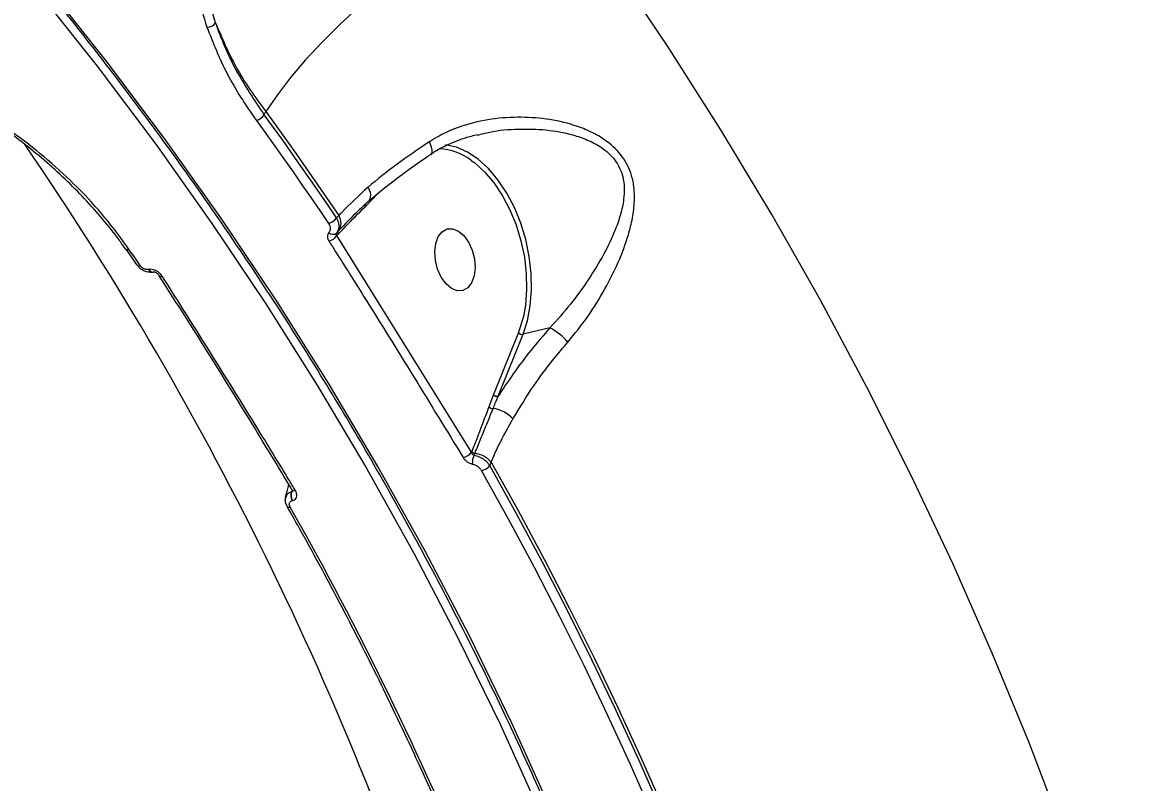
# Model space of a CAD drawing. Header units: millimetres. Extents: x -6028 to 5958, y -6064 to 4137.
# Drawn here: x 1152.5 to 1311.6, y -625.7 to -517.9 of the extents above; entities that cross this region are included whole.
import ezdxf

# ---------------------------------------------------------------- set-up
doc = ezdxf.new("R2010")
doc.units = ezdxf.units.MM
for name, color, linetype in [('DIKOM_ОБЪЕКТ', 7, 'Continuous'), ('DIKOM_РАЗМЕР_ЗОНА', 7, 'Continuous'), ('DIKOM_РАЗМЕР_ОБЪЕКТА', 7, 'Continuous')]:
    doc.layers.add(name, color=color, linetype=linetype)
doc.styles.add('style1', font='arial.ttf', dxfattribs={"width": 0.8})
doc.dimstyles.new('1-50', dxfattribs={"dimtxt": 300, "dimasz": 200, "dimexe": 100, "dimexo": 0, "dimgap": 100, "dimtad": 1, "dimtxsty": 'style1', "dimcen": 200, "dimclrd": 7, "dimclre": 7, "dimclrt": 7, "dimadec": 1, "dimazin": 2, "dimtfac": 1, "dimtmove": 0, "dimatfit": 2, "dimfxl": 0, "dimlwd": 25, "dimlwe": 18, "dimarcsym": 0})

# ---------------------------------------------------------------- blocks, each defined once
blk = doc.blocks.new('*D9')
at = {"layer": 'Defpoints', "color": 0, "transparency": 16777216}
for p in [(-6027.56, 1459.58), (4556.58, 1382.7), (4556.58, -5964.37)]:
    blk.add_point(p, dxfattribs=at)
at = {"layer": 'DIKOM_РАЗМЕР_ЗОНА', "color": 7, "lineweight": 18, "transparency": 16777216}
for p, q in [((-6027.56, 1459.58), (-6027.56, -6064.37)), ((4556.58, 1382.7), (4556.58, -6064.37))]:
    blk.add_line(p, q, dxfattribs=at)
at = {"layer": 'DIKOM_РАЗМЕР_ЗОНА', "color": 7, "lineweight": 25, "transparency": 16777216}
blk.add_line((-5827.56, -5964.37), (4356.58, -5964.37), dxfattribs=at)
at = {"layer": 'DIKOM_РАЗМЕР_ЗОНА', "color": 7, "transparency": 16777216}
for points in [[(-5827.56, -5931.03), (-5827.56, -5997.7), (-6027.56, -5964.37)], [(4356.58, -5931.03), (4356.58, -5997.7), (4556.58, -5964.37)]]:
    blk.add_solid(points, dxfattribs=at)
at = {"layer": 'DIKOM_РАЗМЕР_ЗОНА', "color": 7, "transparency": 16777216, "insert": (157.08, -5711.2), "char_height": 300, "attachment_point": 5, "style": 'style1'}
blk.add_mtext('10600', dxfattribs=at)
blk = doc.blocks.new('*D11')
at = {"layer": 'Defpoints', "color": 0, "transparency": 16777216}
for p in [(259.43, 2965.58), (1920.55, -3002.33), (4022.59, -3002.33)]:
    blk.add_point(p, dxfattribs=at)
at = {"layer": 'DIKOM_РАЗМЕР_ОБЪЕКТА', "color": 7, "lineweight": 18, "transparency": 16777216}
for p, q in [((259.43, 2965.58), (4122.59, 2965.58)), ((1920.55, -3002.33), (4122.59, -3002.33))]:
    blk.add_line(p, q, dxfattribs=at)
at = {"layer": 'DIKOM_РАЗМЕР_ОБЪЕКТА', "color": 7, "lineweight": 25, "transparency": 16777216}
blk.add_line((4022.59, 2765.58), (4022.59, -2802.33), dxfattribs=at)
at = {"layer": 'DIKOM_РАЗМЕР_ОБЪЕКТА', "color": 7, "transparency": 16777216}
for points in [[(3989.25, 2765.58), (4055.92, 2765.58), (4022.59, 2965.58)], [(3989.25, -2802.33), (4055.92, -2802.33), (4022.59, -3002.33)]]:
    blk.add_solid(points, dxfattribs=at)
at = {"layer": 'DIKOM_РАЗМЕР_ОБЪЕКТА', "color": 7, "transparency": 16777216, "insert": (3769.41, -24.42), "char_height": 300, "attachment_point": 5, "rotation": 90, "style": 'style1'}
blk.add_mtext('6000', dxfattribs=at)
blk = doc.blocks.new('*D12')
at = {"layer": 'Defpoints', "color": 0, "transparency": 16777216}
for p in [(3056.58, 1987.9), (-4027.97, 676.5), (3056.58, -3714.77)]:
    blk.add_point(p, dxfattribs=at)
at = {"layer": 'DIKOM_РАЗМЕР_ОБЪЕКТА', "color": 7, "lineweight": 18, "transparency": 16777216}
for p, q in [((3056.58, 1987.9), (3056.58, -3814.77)), ((-4027.97, 676.5), (-4027.97, -3814.77))]:
    blk.add_line(p, q, dxfattribs=at)
at = {"layer": 'DIKOM_РАЗМЕР_ОБЪЕКТА', "color": 7, "lineweight": 25, "transparency": 16777216}
blk.add_line((-3827.97, -3714.77), (2856.58, -3714.77), dxfattribs=at)
at = {"layer": 'DIKOM_РАЗМЕР_ОБЪЕКТА', "color": 7, "transparency": 16777216}
for points in [[(-3827.97, -3681.44), (-3827.97, -3748.11), (-4027.97, -3714.77)], [(2856.58, -3681.44), (2856.58, -3748.11), (3056.58, -3714.77)]]:
    blk.add_solid(points, dxfattribs=at)
at = {"layer": 'DIKOM_РАЗМЕР_ОБЪЕКТА', "color": 7, "transparency": 16777216, "insert": (20, -3461.6), "char_height": 300, "attachment_point": 5, "style": 'style1'}
blk.add_mtext('7100', dxfattribs=at)

msp = doc.modelspace()

# ---------------------------------------------------------------- linework, layer by layer
at = {"layer": 'DIKOM_ОБЪЕКТ', "color": 7, "linetype": 'Continuous', "lineweight": 15}
for p, q in [((1186.798, -531.019), (1187.037, -530.588)), ((1202.182, -542.956), (1202.813, -542.282)), ((1201.094, -544.06), (1202.182, -542.956)), ((1197.35, -545.32), (1197.04, -545.65)), ((1198.118, -546.675), (1197.29, -547.545)), ((1197.29, -547.545), (1197.051, -547.8)), ((1197.101, -548.159), (1197.27, -547.978)), ((1216.158, -578.87), (1197.101, -548.159)), ((1167.275, -550.117), (1167.269, -550.109)), ((1168.798, -552.346), (1167.275, -550.117)), ((1170.435, -552.962), (1170.415, -552.967)), ((1171.079, -553.326), (1171.05, -553.332)), ((1171.905, -553.815), (1171.915, -553.829)), ((1227.295, -561.231), (1223.483, -562.146)), ((1222.816, -561.915), (1219.29, -570.702)), ((1219.957, -570.933), (1223.483, -562.146)), ((1219.29, -570.702), (1218.635, -572.423)), ((1216.196, -578.776), (1216.158, -578.87)), ((1218.768, -580.762), (1218.974, -580.261)), ((1190.667, -584.468), (1190.694, -584.338)), ((1190.687, -584.463), (1190.667, -584.468)), ((1190.797, -584.221), (1190.687, -584.463)), ((1190.769, -585.728), (1190.789, -585.723))]:
    msp.add_line(p, q, dxfattribs=at)
at = {"layer": 'DIKOM_ОБЪЕКТ', "color": 7, "linetype": 'Continuous', "lineweight": 15, "flags": 128}
for points in [[(1136.434, -492.24), (1145.637, -502.661), (1154.54, -513.297), (1163.137, -524.141), (1171.423, -535.185), (1179.391, -546.422), (1187.037, -557.846), (1194.355, -569.449), (1201.341, -581.222), (1207.99, -593.159), (1214.299, -605.251), (1220.262, -617.491), (1225.876, -629.87), (1231.137, -642.381), (1236.041, -655.015), (1240.587, -667.764), (1244.769, -680.62), (1248.587, -693.574), (1252.037, -706.617), (1255.117, -719.742), (1257.824, -732.939), (1260.158, -746.2)], [(1261.909, -746.37), (1259.568, -733.069), (1256.852, -719.832), (1253.763, -706.667), (1250.303, -693.585), (1246.474, -680.592), (1242.279, -667.697), (1237.72, -654.91), (1232.8, -642.238), (1227.524, -629.689), (1221.893, -617.273), (1215.912, -604.996), (1209.584, -592.867), (1202.915, -580.894), (1195.908, -569.085), (1188.567, -557.448), (1180.898, -545.99), (1172.906, -534.718), (1164.596, -523.64), (1155.973, -512.764), (1147.043, -502.096), (1137.812, -491.644)], [(1228.054, -498.2), (1224.996, -499.501), (1221.862, -501.001), (1218.681, -502.686), (1215.481, -504.542), (1212.293, -506.551), (1209.145, -508.696), (1206.066, -510.955), (1203.084, -513.31), (1200.226, -515.738), (1197.519, -518.217), (1194.986, -520.725), (1192.651, -523.239), (1190.535, -525.736), (1188.659, -528.193), (1187.037, -530.588)], [(1312.964, -672.487), (1309.045, -659.258), (1304.785, -646.12), (1300.186, -633.082), (1295.249, -620.15), (1289.979, -607.331), (1284.378, -594.632), (1278.449, -582.061), (1272.195, -569.625), (1265.619, -557.329), (1258.726, -545.181), (1251.519, -533.188), (1244.002, -521.356), (1236.179, -509.691), (1228.054, -498.2)], [(1197.04, -545.65), (1195.789, -543.804), (1194.529, -541.964), (1193.261, -540.128), (1191.985, -538.296), (1190.701, -536.47), (1189.408, -534.648), (1188.107, -532.831), (1186.798, -531.019)], [(1187.037, -530.588), (1188.355, -532.412), (1189.665, -534.242), (1190.967, -536.076), (1192.26, -537.915), (1193.545, -539.759), (1194.822, -541.608), (1196.09, -543.462), (1197.35, -545.32)], [(1185.698, -531.857), (1187.004, -533.664), (1188.301, -535.477), (1189.591, -537.295), (1190.873, -539.117), (1192.146, -540.944), (1193.411, -542.776), (1194.668, -544.613), (1195.917, -546.455)], [(1210.161, -534.873), (1210.338, -535.271), (1210.465, -535.643), (1210.538, -535.978), (1210.554, -536.263), (1210.512, -536.487), (1210.414, -536.643), (1210.374, -536.676)], [(1223.483, -562.146), (1224.105, -560.226), (1224.51, -558.115), (1224.69, -555.859), (1224.64, -553.507), (1224.362, -551.111), (1223.862, -548.723), (1223.15, -546.395), (1222.243, -544.179), (1221.16, -542.123), (1219.925, -540.272), (1218.565, -538.666), (1217.109, -537.341), (1215.59, -536.326), (1214.041, -535.643), (1212.497, -535.306)], [(1216.146, -537.497), (1216.635, -537.862), (1218.047, -539.147), (1219.366, -540.704), (1220.564, -542.499), (1221.614, -544.493), (1222.493, -546.642), (1223.183, -548.899), (1223.668, -551.215), (1223.938, -553.538), (1223.986, -555.819), (1223.812, -558.007), (1223.524, -559.618)], [(1201.515, -541.279), (1201.681, -541.652), (1201.79, -542.022), (1201.84, -542.375), (1201.829, -542.701), (1201.757, -542.99), (1201.627, -543.234), (1201.481, -543.393)], [(1211.891, -554.061), (1211.376, -552.93), (1211.06, -551.689), (1210.968, -550.439), (1211.107, -549.281), (1211.467, -548.309), (1212.018, -547.602), (1212.715, -547.217), (1213.502, -547.186), (1214.316, -547.51), (1215.09, -548.163), (1215.762, -549.093), (1216.277, -550.225), (1216.593, -551.466), (1216.685, -552.716), (1216.546, -553.873), (1216.186, -554.845), (1215.635, -555.552), (1214.938, -555.937), (1214.15, -555.969), (1213.337, -555.645), (1212.563, -554.991), (1211.891, -554.061)], [(1167.672, -550.167), (1167.555, -550.19), (1167.453, -550.195), (1167.369, -550.181), (1167.306, -550.15), (1167.275, -550.117)], [(1169.197, -552.398), (1169.007, -552.118), (1168.817, -551.839), (1168.627, -551.56), (1168.436, -551.281), (1168.246, -551.002), (1168.055, -550.724), (1167.864, -550.445), (1167.672, -550.167)], [(1223.524, -559.618), (1223.419, -560.054), (1222.816, -561.915)], [(1218.974, -580.261), (1222.784, -587.122), (1226.485, -594.033), (1230.076, -600.993), (1233.557, -608.001), (1236.927, -615.054), (1240.184, -622.153), (1243.329, -629.294), (1246.361, -636.477)], [(1217.596, -581.488), (1221.377, -588.301), (1225.05, -595.163), (1228.615, -602.073), (1232.07, -609.03), (1235.415, -616.032), (1238.65, -623.078), (1241.774, -630.168), (1244.786, -637.298)], [(1246.018, -636.696), (1243, -629.55), (1239.869, -622.445), (1236.627, -615.383), (1233.274, -608.365), (1229.811, -601.392), (1226.239, -594.467), (1222.557, -587.589), (1218.768, -580.762)]]:
    msp.add_lwpolyline(points, dxfattribs=at)
at = {"layer": 'DIKOM_ОБЪЕКТ', "color": 7, "linetype": 'Continuous', "lineweight": 15}
for centre, radius, start, end in [((1178.683, -517.077), 1.536, 269.36419, 322.31016), ((1184.903, -529.669), 2.327, 289.97774, 324.54642), ((766.277, -800.294), 468.727, 17.3566, 34.44534), ((1211.238, -543.973), 8.125, 52.83883, 87.4898), ((1201.518, -543.841), 0.477, 174.85681, 207.30099), ((1195.761, -546.391), 1.916, 322.94845, 33.96532), ((1195.211, -544.282), 2.285, 288.00885, 323.2152), ((1196.55, -547.119), 0.846, 224.765, 306.38398), ((1195.36, -546.834), 2.188, 285.8591, 322.73851), ((1197.591, -547.776), 0.38, 142.58415, 212.18796), ((1169.039, -552.051), 0.38, 230.68046, 294.57257), ((1171.004, -552.676), 0.657, 206.3149, 274.77287), ((1171.022, -552.673), 0.654, 206.22681, 275.59218), ((1172.169, -553.52), 0.4, 230.41182, 292.76715), ((1222.916, -569.367), 9.24, 41.4909, 61.71465), ((1223.36, -561.42), 0.736, 222.29443, 279.58898), ((1219.834, -570.207), 0.736, 222.29106, 279.59235), ((1219.188, -571.875), 0.778, 224.74435, 273.75554), ((1218.554, -577.327), 4.725, 42.27131, 81.66088), ((1214.38, -577.41), 2.301, 285.63319, 320.60984), ((1216.756, -578.253), 0.766, 223.04341, 262.21653), ((1218.887, -580.419), 2.602, 154.77465, 182.59337), ((1216.114, -582.798), 3.823, 41.57054, 81.89894), ((1217.085, -579.355), 2.194, 283.47766, 320.10314), ((1191.973, -584.996), 1.409, 157.99954, 211.28374), ((1191.994, -584.991), 1.409, 157.99772, 211.28267), ((1191.042, -583.909), 0.395, 230.90774, 293.60377), ((1190.332, -586.254), 0.411, 226.7509, 289.83702), ((770.567, -824.354), 482.522, 22.43423, 29.51478)]:
    msp.add_arc(centre, radius, start, end, dxfattribs=at)
for points, knots in [([(1193.184, -480.913), (1191.723, -481.779), (1188.912, -483.446), (1185.397, -486.436), (1182.465, -489.651), (1180.09, -493.18), (1178.313, -496.984), (1177.136, -501.02), (1176.566, -505.243), (1176.641, -509.615), (1177.279, -514.085), (1178.204, -517.106), (1178.666, -518.613)], [0, 0, 0, 0, 0.10708357, 0.20597334, 0.30518576, 0.40407649, 0.50333556, 0.60291727, 0.70217835, 0.80134738, 0.90083426, 1, 1, 1, 1]), ([(1261.386, -746.094), (1261.033, -743.968), (1260.011, -737.801), (1258.081, -727.627), (1255.494, -715.597), (1252.593, -703.631), (1249.387, -691.733), (1245.873, -679.91), (1242.056, -668.17), (1237.937, -656.518), (1233.519, -644.961), (1228.803, -633.504), (1223.793, -622.155), (1218.491, -610.919), (1212.899, -599.803), (1207.022, -588.813), (1200.862, -577.953), (1194.423, -567.232), (1187.708, -556.653), (1180.72, -546.224), (1173.464, -535.949), (1165.944, -525.835), (1158.164, -515.886), (1150.124, -506.111), (1143.182, -498.055), (1138.888, -493.284), (1137.428, -491.662)], [0, 0, 0, 0, 0.0228178, 0.0662199, 0.1096225, 0.1530249, 0.1964274, 0.2398294, 0.2832317, 0.3266334, 0.3700355, 0.4134368, 0.4568382, 0.5002394, 0.5436402, 0.5870409, 0.6304411, 0.6738412, 0.7172409, 0.7606405, 0.8040401, 0.8474388, 0.8908377, 0.9342362, 0.9776342, 1, 1, 1, 1]), ([(1262.195, -748.161), (1266.22, -748.525), (1277.144, -749.513), (1295.475, -750.648), (1317.272, -751.409), (1339.548, -751.581), (1362.189, -751.174), (1385.092, -750.186), (1408.187, -748.614), (1431.44, -746.451), (1454.809, -743.711), (1478.22, -740.408), (1501.564, -736.559), (1524.733, -732.18), (1547.651, -727.28), (1570.276, -721.857), (1592.576, -715.931), (1614.484, -709.523), (1635.9, -702.666), (1656.721, -695.39), (1676.879, -687.714), (1696.325, -679.643), (1715.042, -671.198), (1732.977, -662.409), (1750.049, -653.317), (1766.177, -643.964), (1781.301, -634.377), (1795.376, -624.568), (1808.399, -614.557), (1820.34, -604.377), (1831.144, -594.075), (1840.76, -583.7), (1848.751, -573.769), (1855.299, -564.298), (1860.591, -555.298), (1864.944, -546.302), (1868.342, -537.352), (1870.759, -528.527), (1872.189, -519.85), (1872.672, -512.212), (1872.43, -507.488), (1872.331, -505.563)], [0, 0, 0, 0, 0.0156528, 0.0424899, 0.0694116, 0.0963763, 0.123341, 0.1502627, 0.1770999, 0.2039369, 0.2308585, 0.2578233, 0.284788, 0.3117097, 0.3385468, 0.3653839, 0.3923055, 0.4192703, 0.446235, 0.4731567, 0.4999938, 0.5268308, 0.5537525, 0.5807172, 0.607682, 0.6346036, 0.6614407, 0.6882777, 0.7151993, 0.7421642, 0.7691288, 0.7960504, 0.8228874, 0.8459665, 0.8691683, 0.8923974, 0.9156265, 0.938828, 0.9615882, 0.9843481, 1, 1, 1, 1]), ([(1179.898, -518.016), (1179.263, -515.829), (1178.299, -512.515), (1177.872, -508.468), (1177.909, -506.616), (1177.924, -505.842)], [0, 0, 0, 0, 0.5304933, 0.8036783, 1, 1, 1, 1]), ([(1179.898, -518.016), (1180.795, -520.12), (1182.153, -523.306), (1184.741, -527.492), (1186.272, -529.556), (1187.037, -530.588)], [0, 0, 0, 0, 0.4927791, 0.7463919, 1, 1, 1, 1]), ([(1186.798, -531.019), (1185.395, -528.921), (1183.269, -525.744), (1181.147, -521.361), (1180.314, -519.131), (1179.898, -518.016)], [0, 0, 0, 0, 0.4928115, 0.7464085, 1, 1, 1, 1]), ([(1167.672, -550.167), (1166.558, -548.638), (1164.328, -545.58), (1160.418, -541.331), (1156.194, -537.412), (1151.708, -533.86), (1146.952, -530.632), (1141.98, -527.776), (1136.873, -525.304), (1131.7, -523.236), (1126.536, -521.601), (1121.454, -520.393), (1116.552, -519.617), (1111.912, -519.285), (1107.545, -519.331), (1104.914, -519.697), (1103.601, -519.88)], [0, 0, 0, 0, 0.0751066, 0.1502151, 0.2212821, 0.2925772, 0.3636451, 0.4347701, 0.5061243, 0.5772485, 0.6483404, 0.7196586, 0.7907505, 0.8604283, 0.9303199, 1, 1, 1, 1]), ([(1167.188, -550.156), (1166.87, -549.691), (1165.863, -548.218), (1163.913, -545.801), (1161.363, -542.918), (1158.587, -540.126), (1155.625, -537.447), (1152.504, -534.908), (1149.255, -532.535), (1145.911, -530.348), (1142.505, -528.364), (1139.064, -526.598), (1135.605, -525.05), (1132.131, -523.695), (1128.634, -522.529), (1125.121, -521.552), (1121.623, -520.772), (1118.171, -520.195), (1114.804, -519.828), (1111.552, -519.668), (1108.471, -519.731), (1106.202, -519.895), (1105.035, -520.102), (1104.765, -520.15)], [0, 0, 0, 0, 0.023225, 0.0736098, 0.1244939, 0.1757418, 0.2271808, 0.2785895, 0.3297455, 0.3804801, 0.4306631, 0.4802102, 0.5290978, 0.5779313, 0.6274082, 0.6775569, 0.7282807, 0.779439, 0.8308632, 0.8823551, 0.9336713, 0.9846485, 1, 1, 1, 1]), ([(1178.666, -518.613), (1179.541, -520.823), (1180.868, -524.169), (1183.423, -528.582), (1184.94, -530.765), (1185.698, -531.857)], [0, 0, 0, 0, 0.4927695, 0.746382, 1, 1, 1, 1]), ([(1869.821, -528.624), (1869.762, -528.937), (1869.072, -532.606), (1866.527, -539.833), (1862.055, -550.279), (1856.088, -560.881), (1848.93, -571.389), (1840.59, -581.773), (1831.156, -592.003), (1820.472, -602.244), (1808.523, -612.461), (1795.319, -622.617), (1781.151, -632.489), (1766.092, -642.05), (1750.229, -651.278), (1733.305, -660.326), (1715.334, -669.152), (1696.353, -677.721), (1677.01, -685.748), (1657.418, -693.23), (1637.685, -700.18), (1617.256, -706.801), (1596.168, -713.057), (1574.475, -718.92), (1552.354, -724.336), (1529.864, -729.279), (1507.074, -733.732), (1483.908, -737.702), (1460.43, -741.155), (1436.717, -744.066), (1413.291, -746.37), (1390.226, -748.075), (1367.584, -749.199), (1345, -749.76), (1322.551, -749.735), (1300.334, -749.097), (1280.085, -747.978), (1267.483, -746.863), (1261.909, -746.37)], [0, 0, 0, 0, 0.0026547, 0.0310512, 0.0602728, 0.0895179, 0.1187392, 0.1471356, 0.175554, 0.2039507, 0.2331719, 0.2624172, 0.2916385, 0.320035, 0.3484534, 0.3768499, 0.4060713, 0.4353165, 0.4645379, 0.4919119, 0.5193056, 0.5466797, 0.57479, 0.6029214, 0.6310317, 0.6594283, 0.6878468, 0.7162434, 0.7454648, 0.77471, 0.8039315, 0.832328, 0.8607465, 0.8891431, 0.9183645, 0.9476098, 0.9768312, 1, 1, 1, 1]), ([(1869.862, -528.938), (1869.741, -529.478), (1869.247, -531.685), (1868.063, -535.583), (1866.307, -540.626), (1864.22, -545.688), (1861.829, -550.766), (1859.126, -555.863), (1856.113, -560.981), (1852.785, -566.12), (1849.147, -571.277), (1845.21, -576.435), (1840.988, -581.573), (1836.495, -586.675), (1831.734, -591.739), (1826.702, -596.767), (1821.4, -601.761), (1815.826, -606.724), (1809.979, -611.656), (1803.858, -616.558), (1797.46, -621.432), (1790.782, -626.28), (1783.826, -631.102), (1776.607, -635.885), (1769.156, -640.609), (1761.499, -645.257), (1753.646, -649.823), (1745.595, -654.31), (1737.341, -658.72), (1728.884, -663.054), (1720.22, -667.315), (1711.349, -671.503), (1702.266, -675.619), (1692.968, -679.665), (1683.453, -683.641), (1673.738, -687.54), (1663.865, -691.345), (1653.869, -695.042), (1643.766, -698.624), (1633.547, -702.097), (1623.211, -705.46), (1612.758, -708.715), (1602.187, -711.861), (1591.501, -714.898), (1580.698, -717.825), (1569.779, -720.643), (1558.742, -723.352), (1547.599, -725.949), (1536.381, -728.427), (1525.122, -730.778), (1513.845, -732.996), (1502.555, -735.081), (1491.25, -737.034), (1479.932, -738.856), (1468.598, -740.545), (1457.25, -742.102), (1445.889, -743.527), (1434.514, -744.821), (1423.125, -745.981), (1411.728, -747.009), (1400.347, -747.902), (1389.021, -748.656), (1377.777, -749.269), (1366.626, -749.741), (1355.564, -750.072), (1344.593, -750.264), (1333.71, -750.315), (1322.918, -750.226), (1312.215, -749.997), (1301.604, -749.628), (1291.082, -749.119), (1280.657, -748.465), (1271.041, -747.742), (1264.97, -747.172), (1262.287, -746.92)], [0, 0, 0, 0, 0.004518, 0.0184687, 0.0324104, 0.0463585, 0.0603234, 0.0743202, 0.0883637, 0.1024689, 0.1166507, 0.1308769, 0.1450498, 0.1591519, 0.1732005, 0.1872109, 0.2011992, 0.2151805, 0.2291698, 0.2431786, 0.2572225, 0.2713175, 0.2854794, 0.2997038, 0.3139069, 0.3280253, 0.3420835, 0.3560977, 0.3700836, 0.3840574, 0.3980348, 0.4120273, 0.42605, 0.4401191, 0.4542505, 0.4684558, 0.4826627, 0.4967713, 0.5108346, 0.5248637, 0.5388701, 0.5528653, 0.5668606, 0.580865, 0.5948886, 0.6089426, 0.6230383, 0.637187, 0.651354, 0.6654785, 0.6795547, 0.6935938, 0.7076073, 0.7216062, 0.7356021, 0.7496049, 0.7636233, 0.7776687, 0.7917523, 0.8058854, 0.8200563, 0.8342012, 0.8482911, 0.8623412, 0.8763626, 0.8903665, 0.9043643, 0.9183669, 0.9323818, 0.9464205, 0.9604939, 0.9746134, 0.9887818, 1, 1, 1, 1]), ([(1229.837, -563.246), (1230.798, -562.063), (1232.72, -559.694), (1235.09, -555.825), (1237.047, -551.945), (1238.311, -548.563), (1239.033, -545.662), (1239.305, -543.44), (1239.254, -541.418), (1238.844, -539.253), (1237.689, -536.879), (1235.643, -534.897), (1233.402, -533.553), (1230.69, -532.434), (1227.27, -531.613), (1223.151, -531.288), (1218.989, -531.554), (1215.385, -532.382), (1212.428, -533.516), (1210.917, -534.421), (1210.161, -534.873)], [0, 0, 0, 0, 0.075448, 0.1510298, 0.2213856, 0.2917228, 0.334658, 0.3775439, 0.4104251, 0.4432572, 0.4962478, 0.5490783, 0.5889868, 0.6289734, 0.6969436, 0.7650073, 0.8363491, 0.907629, 0.9538267, 1, 1, 1, 1]), ([(1217.047, -533.871), (1216.444, -534.015), (1214.984, -534.363), (1212.861, -535.25), (1211.233, -536.053), (1210.493, -536.613), (1210.394, -536.688)], [0, 0, 0, 0, 0.2510561, 0.6082642, 0.9476378, 1, 1, 1, 1]), ([(1217.057, -533.912), (1217.612, -533.759), (1219.483, -533.245), (1222.753, -532.998), (1226.732, -533.082), (1230.027, -533.676), (1232.638, -534.563), (1234.746, -535.662), (1236.654, -537.362), (1237.629, -539.474), (1237.864, -541.388), (1237.76, -543.201), (1237.327, -545.19), (1236.402, -547.817), (1234.934, -550.878), (1232.778, -554.407), (1230.258, -557.94), (1228.282, -560.135), (1227.295, -561.231)], [0, 0, 0, 0, 0.0357607, 0.1205152, 0.2000836, 0.2795161, 0.3244836, 0.3693222, 0.4265074, 0.4834043, 0.5196752, 0.5560371, 0.6052698, 0.6545726, 0.73754, 0.820543, 0.9103445, 1, 1, 1, 1]), ([(1210.161, -534.873), (1208.605, -535.93), (1205.457, -538.069), (1202.839, -540.201), (1201.515, -541.279)], [0, 0, 0, 0, 0.4942379, 1, 1, 1, 1]), ([(1210.375, -536.678), (1210.251, -536.76), (1209.186, -537.469), (1207.274, -538.82), (1204.736, -540.718), (1202.815, -542.247), (1201.801, -543.127), (1201.5, -543.389)], [0, 0, 0, 0, 0.0370455, 0.3182297, 0.5996197, 0.8809837, 1, 1, 1, 1]), ([(1201.515, -541.279), (1200.207, -542.501), (1198.724, -543.887), (1197.495, -545.169), (1197.35, -545.32)], [0, 0, 0, 0, 0.8821592, 1, 1, 1, 1]), ([(1201.482, -543.393), (1200.877, -543.937), (1199.584, -545.101), (1198.476, -546.285), (1197.886, -546.915)], [0, 0, 0, 0, 0.4678004, 1, 1, 1, 1]), ([(1197.27, -547.978), (1197.603, -547.624), (1198.863, -546.287), (1200.149, -545.004), (1201.094, -544.06)], [0, 0, 0, 0, 0.2647033, 1, 1, 1, 1]), ([(1195.917, -546.455), (1195.993, -546.59), (1196.144, -546.86), (1196.176, -547.268), (1196.084, -547.551), (1195.978, -547.679), (1195.949, -547.714)], [0, 0, 0, 0, 0.2969327, 0.5940547, 0.8895019, 1, 1, 1, 1]), ([(1197.051, -547.8), (1197.1, -547.741), (1197.278, -547.525), (1197.437, -547.046), (1197.399, -546.349), (1197.16, -545.883), (1197.04, -545.65)], [0, 0, 0, 0, 0.1105975, 0.4063309, 0.7034778, 1, 1, 1, 1]), ([(1195.949, -547.714), (1195.927, -547.74), (1195.826, -547.859), (1195.727, -548.125), (1195.744, -548.53), (1195.886, -548.803), (1195.958, -548.939)], [0, 0, 0, 0, 0.085592, 0.3893334, 0.6947749, 1, 1, 1, 1]), ([(1197.101, -548.159), (1197.07, -548.121), (1197.01, -548.046), (1196.987, -547.927), (1197.012, -547.846), (1197.044, -547.808), (1197.051, -547.8)], [0, 0, 0, 0, 0.3129226, 0.6197684, 0.9172241, 1, 1, 1, 1]), ([(1195.958, -548.939), (1196.287, -549.457), (1197.932, -552.047), (1204.338, -562.191), (1210.314, -571.964), (1215, -579.626)], [0, 0, 0, 0, 0.0512222, 0.2561252, 1, 1, 1, 1]), ([(1171.06, -553.33), (1171.058, -553.33), (1170.872, -553.404), (1170.433, -553.378), (1169.782, -553.212), (1169.184, -552.845), (1168.931, -552.49), (1168.821, -552.335)], [0, 0, 0, 0, 0.0015404, 0.2378155, 0.4996018, 0.7819942, 1, 1, 1, 1]), ([(1170.415, -552.967), (1170.402, -552.97), (1170.305, -552.989), (1170.101, -552.989), (1169.839, -552.914), (1169.587, -552.785), (1169.368, -552.619), (1169.25, -552.466), (1169.197, -552.398)], [0, 0, 0, 0, 0.0339923, 0.2522703, 0.4705281, 0.5979653, 0.8193398, 1, 1, 1, 1]), ([(1172.324, -553.889), (1172.226, -553.758), (1172.029, -553.496), (1171.601, -553.184), (1171.138, -552.983), (1170.733, -552.917), (1170.518, -552.95), (1170.435, -552.962)], [0, 0, 0, 0, 0.2182418, 0.4367497, 0.6530141, 0.8657214, 1, 1, 1, 1]), ([(1171.902, -553.815), (1171.896, -553.805), (1171.869, -553.755), (1171.768, -553.64), (1171.607, -553.506), (1171.429, -553.403), (1171.266, -553.343), (1171.139, -553.32), (1171.079, -553.327), (1171.086, -553.324), (1171.088, -553.324)], [0, 0, 0, 0, 0.0430674, 0.196615, 0.3569395, 0.5151171, 0.6496605, 0.7895537, 0.9411372, 1, 1, 1, 1]), ([(1190.771, -584.228), (1188.732, -580.853), (1183.771, -572.64), (1177.469, -562.52), (1173.17, -555.833), (1171.89, -553.843)], [0, 0, 0, 0, 0.3288035, 0.8001983, 1, 1, 1, 1]), ([(1191.2, -584.271), (1190.88, -583.74), (1189.276, -581.088), (1183.052, -570.862), (1177.032, -561.337), (1172.324, -553.889)], [0, 0, 0, 0, 0.0517109, 0.2585528, 1, 1, 1, 1]), ([(1227.295, -561.231), (1226.376, -562.294), (1224.53, -564.432), (1222.074, -567.687), (1220.653, -569.866), (1219.957, -570.933)], [0, 0, 0, 0, 0.33575977, 0.67475766, 1, 1, 1, 1]), ([(1222.05, -574.148), (1222.993, -572.583), (1224.718, -569.716), (1227.442, -566.07), (1229.17, -564.032), (1229.837, -563.246)], [0, 0, 0, 0, 0.4251183, 0.7780856, 1, 1, 1, 1]), ([(1219.239, -572.652), (1219.341, -572.397), (1219.574, -571.819), (1219.82, -571.251), (1219.957, -570.933)], [0, 0, 0, 0, 0.4403562, 1, 1, 1, 1]), ([(1218.635, -572.423), (1218.405, -573.047), (1217.615, -575.19), (1216.785, -577.289), (1216.196, -578.776)], [0, 0, 0, 0, 0.2911683, 1, 1, 1, 1]), ([(1211.731, -661.796), (1206.718, -660.692), (1196.693, -658.482), (1182.362, -654.657), (1168.592, -650.462), (1155.012, -645.707), (1141.78, -640.379), (1129.041, -634.448), (1117.153, -628.048), (1106.199, -621.183), (1096.25, -613.868), (1087.618, -606.347), (1080.28, -598.667), (1074.135, -590.883), (1069.146, -582.762), (1066.074, -576.782), (1065.023, -573.435), (1064.882, -572.984)], [0, 0, 0, 0, 0.0651485, 0.1302971, 0.1960938, 0.2618902, 0.3346275, 0.4074204, 0.4801561, 0.5550362, 0.6299788, 0.7048574, 0.7753064, 0.8458078, 0.9162554, 0.9887358, 1, 1, 1, 1]), ([(1216.652, -579.013), (1216.752, -578.765), (1217.249, -577.53), (1218.111, -575.426), (1218.881, -573.533), (1219.239, -572.652)], [0, 0, 0, 0, 0.1178918, 0.5894703, 1, 1, 1, 1]), ([(1218.974, -580.261), (1219.063, -580.039), (1219.518, -578.916), (1220.492, -576.907), (1221.529, -575.07), (1222.05, -574.148)], [0, 0, 0, 0, 0.1088821, 0.5528021, 1, 1, 1, 1]), ([(1216.533, -579.31), (1216.483, -579.287), (1216.382, -579.239), (1216.258, -579.096), (1216.19, -578.966), (1216.164, -578.887), (1216.158, -578.87)], [0, 0, 0, 0, 0.2863475, 0.5897504, 0.9136471, 1, 1, 1, 1]), ([(1215, -579.626), (1215.022, -579.661), (1215.13, -579.831), (1215.39, -580.11), (1215.819, -580.402), (1216.131, -580.492), (1216.287, -580.537)], [0, 0, 0, 0, 0.0810895, 0.3908778, 0.6951982, 1, 1, 1, 1]), ([(1216.533, -579.31), (1216.552, -579.262), (1216.592, -579.163), (1216.632, -579.063), (1216.652, -579.013)], [0, 0, 0, 0, 0.4877394, 1, 1, 1, 1]), ([(1218.768, -580.762), (1218.715, -580.686), (1218.517, -580.403), (1218.047, -579.958), (1217.318, -579.513), (1216.795, -579.378), (1216.533, -579.31)], [0, 0, 0, 0, 0.109197, 0.4079076, 0.7031131, 1, 1, 1, 1]), ([(1216.287, -580.537), (1216.443, -580.582), (1216.755, -580.672), (1217.182, -580.963), (1217.454, -581.254), (1217.566, -581.439), (1217.596, -581.488)], [0, 0, 0, 0, 0.2954513, 0.5903465, 0.8901514, 1, 1, 1, 1]), ([(1189.794, -585.255), (1189.955, -584.712), (1190.145, -584.071), (1190.244, -583.475), (1190.259, -583.384)], [0, 0, 0, 0, 0.847002, 1, 1, 1, 1]), ([(1190.059, -586.547), (1189.971, -586.359), (1189.796, -585.988), (1189.759, -585.511), (1189.853, -585.282), (1189.871, -585.237)], [0, 0, 0, 0, 0.4515447, 0.8928451, 1, 1, 1, 1]), ([(1190.667, -584.468), (1190.514, -584.529), (1190.194, -584.658), (1189.933, -584.964), (1189.869, -585.195), (1189.848, -585.271)], [0, 0, 0, 0, 0.37844832, 0.79621613, 1, 1, 1, 1]), ([(1190.852, -584.358), (1190.824, -584.39), (1190.778, -584.443), (1190.713, -584.458), (1190.687, -584.463)], [0, 0, 0, 0, 0.6138147, 1, 1, 1, 1]), ([(1190.858, -584.371), (1190.858, -584.375), (1190.858, -584.385), (1190.847, -584.325), (1190.817, -584.249), (1190.783, -584.2), (1190.781, -584.197)], [0, 0, 0, 0, 0.1945054, 0.5830776, 0.97817, 1, 1, 1, 1]), ([(1190.789, -585.723), (1190.867, -585.701), (1191.066, -585.644), (1191.301, -585.437), (1191.431, -585.101), (1191.411, -584.692), (1191.27, -584.411), (1191.2, -584.271)], [0, 0, 0, 0, 0.134307, 0.3470248, 0.5632375, 0.7817168, 1, 1, 1, 1]), ([(1216.12, -640.064), (1215.295, -638.087), (1212.9, -632.35), (1208.711, -622.934), (1203.459, -611.858), (1197.912, -600.906), (1193.39, -592.492), (1190.714, -587.733), (1190.05, -586.552)], [0, 0, 0, 0, 0.1082647, 0.3141953, 0.5201273, 0.7260598, 0.931991, 1, 1, 1, 1]), ([(1190.472, -586.641), (1190.471, -586.639), (1190.421, -586.549), (1190.35, -586.368), (1190.343, -586.145), (1190.408, -585.953), (1190.538, -585.801), (1190.694, -585.751), (1190.769, -585.728)], [0, 0, 0, 0, 0.00423798, 0.21978355, 0.43548867, 0.56819967, 0.79374613, 1, 1, 1, 1])]:
    msp.add_open_spline(points, degree=3, knots=knots, dxfattribs=at)

# ---------------------------------------------------------------- dimensions: what is measured, and where the dimension line sits
at = {"layer": 'DIKOM_РАЗМЕР_ЗОНА'}
dim = msp.add_linear_dim(base=(4556.575, -5964.368), p1=(-6027.562, 1459.576), p2=(4556.575, 1382.704), text='10600', dimstyle='1-50', dxfattribs=at)
dim.commit()
dim.dimension.update_dxf_attribs({"geometry": '*D9', "text_midpoint": (157.08, -5964.368), "dimtype": 160})
at = {"layer": 'DIKOM_РАЗМЕР_ОБЪЕКТА'}
dim = msp.add_linear_dim(base=(4022.586, -3002.33), p1=(259.433, 2965.575), p2=(1920.546, -3002.33), angle=90, text='6000', dimstyle='1-50', dxfattribs=at)
dim.commit()
dim.dimension.update_dxf_attribs({"geometry": '*D11', "text_midpoint": (4022.586, -24.423), "dimtype": 160})
dim = msp.add_linear_dim(base=(3056.575, -3714.774), p1=(-4027.972, 676.501), p2=(3056.575, 1987.897), text='7100', dimstyle='1-50', dxfattribs=at)
dim.commit()
dim.dimension.update_dxf_attribs({"geometry": '*D12', "text_midpoint": (20, -3714.774), "dimtype": 160})

doc.saveas('drawing.dxf')
